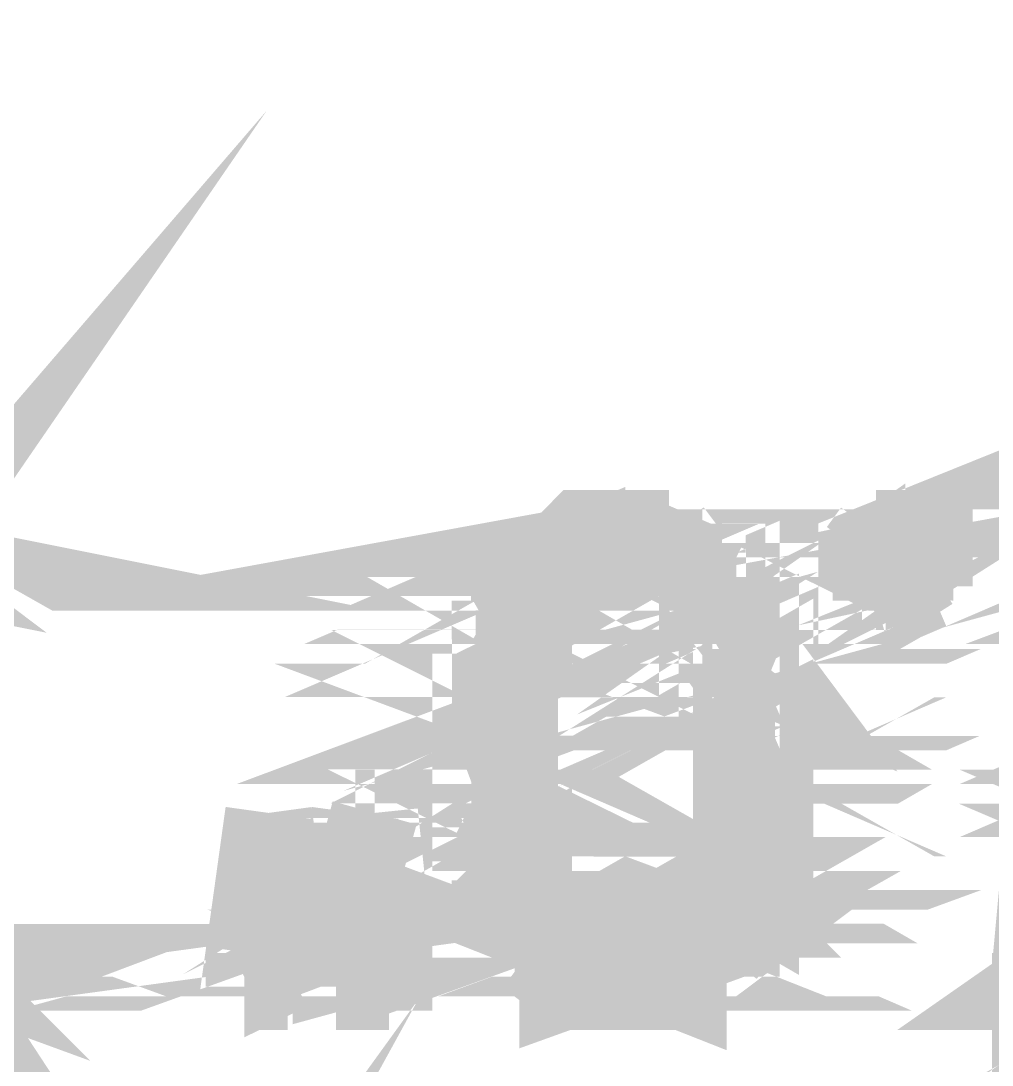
# Model space of a CAD drawing. Header units: inches. Extents: x -524 to 1067, y -71 to 1110.
# Drawn here: x 704.61 to 717.57, y 135.31 to 149.25 of the extents above; entities that cross this region are included whole.
import ezdxf

# ---------------------------------------------------------------- set-up
doc = ezdxf.new("R2010")
doc.units = ezdxf.units.IN
doc.header["$MEASUREMENT"] = 0
doc.layers.add('H', color=7, linetype='Continuous')
doc.layers.add('P', color=7, linetype='Continuous')

msp = doc.modelspace()

# ---------------------------------------------------------------- hatches: boundary and pattern name
at = {"layer": 'H', "linetype": 'Continuous'}
for points in [[(711.908, 142.153), (712.097, 142.347), (713.258, 142.347), (713.517, 142.153), (711.908, 142.153)], [(716.543, 141.573), (716.543, 141.573), (716.284, 141.445), (716.411, 141.573), (716.733, 141.704), (716.543, 141.704), (716.284, 141.445), (716.09, 141.445), (716.09, 141.704), (715.835, 141.704), (715.835, 142.153), (716.09, 142.347), (716.733, 142.347), (716.733, 141.704), (716.543, 141.573), (716.543, 141.573), (716.733, 141.704), (716.543, 141.573), (716.543, 141.573)], [(711.648, 141.894), (711.648, 142.153), (712.097, 142.153), (712.097, 141.894), (711.908, 141.894), (711.908, 141.704), (711.648, 141.704), (711.648, 141.445), (711.389, 141.186), (711.199, 141.445), (711.199, 141.704), (711.389, 141.704), (711.389, 141.894), (711.648, 141.894)], [(713.966, 141.704), (713.517, 141.894), (713.258, 141.894), (713.258, 142.153), (713.707, 142.153), (713.707, 141.894), (713.966, 141.894), (713.966, 141.704)], [(713.707, 141.186), (713.707, 141.704), (713.517, 141.704), (713.517, 141.894), (713.966, 141.704), (714.225, 141.704), (714.225, 141.445), (713.707, 141.186)], [(710.94, 141.186), (710.94, 141.445), (711.199, 141.445), (711.389, 141.186), (710.94, 141.186)], [(713.966, 140.737), (713.966, 141.186), (713.707, 141.186), (714.225, 141.445), (714.415, 141.186), (714.415, 140.737), (714.674, 140.544), (714.674, 139.387), (714.225, 139.387), (714.225, 140.544), (713.966, 140.737)], [(710.94, 140.737), (710.94, 141.186), (711.389, 141.186), (711.389, 140.737), (711.199, 140.544), (711.199, 139.387), (710.747, 139.387), (710.747, 140.737), (710.94, 140.737)], [(710.747, 137.971), (710.747, 139.128), (711.199, 139.387), (711.199, 137.971), (711.389, 137.971), (711.389, 137.259), (711.199, 137.259), (710.94, 137.518), (710.94, 137.711), (710.747, 137.971)], [(710.747, 139.128), (710.747, 139.387), (711.199, 139.387), (710.747, 139.128)], [(714.225, 138.226), (714.225, 139.128), (714.674, 139.387), (714.674, 137.971), (714.415, 137.971), (714.415, 137.518), (714.225, 137.259), (713.707, 137.259), (713.966, 137.518), (713.966, 138.226), (714.225, 138.226)], [(714.225, 139.128), (714.225, 139.387), (714.674, 139.387), (714.225, 139.128)], [(707.721, 136.361), (707.721, 136.81), (707.915, 138.679), (708.17, 136.81), (708.17, 136.361), (707.721, 136.361)], [(708.882, 136.361), (708.882, 136.81), (709.137, 138.679), (709.331, 138.679), (709.59, 136.81), (709.59, 136.361), (708.882, 136.361)], [(711.199, 137.069), (711.199, 137.259), (711.648, 137.259), (711.648, 137.069), (711.908, 137.069), (711.389, 136.81), (711.389, 137.069), (711.199, 137.069)], [(713.707, 137.069), (713.707, 137.259), (714.225, 137.259), (714.225, 137.069), (713.707, 136.551), (713.258, 136.551), (713.258, 136.81), (713.517, 136.81), (713.707, 137.069)], [(711.648, 136.551), (711.389, 136.81), (711.908, 137.069), (711.908, 136.81), (712.097, 136.81), (712.097, 136.551), (711.648, 136.551)], [(711.908, 136.361), (711.908, 136.551), (712.616, 136.551), (711.908, 136.361)], [(711.908, 136.361), (712.616, 136.551), (713.517, 136.361), (711.908, 136.361)], [(713.517, 136.361), (712.616, 136.551), (713.517, 136.551), (713.517, 136.361)]]:
    msp.add_hatch(color=256, dxfattribs=at).paths.add_polyline_path(points)

# ---------------------------------------------------------------- linework, layer by layer
at = {"layer": 'P'}
for points, const_width in [([(718.342, 138.679), (718.152, 136.616), (718.152, 136.81)], 1.161), ([(703.02, 141.511), (701.411, 139.642), (702.827, 141.704)], 1.157), ([(716.025, 141.704), (716.733, 142.153), (715.835, 141.704)], 1.161), ([(700.06, 141.704), (699.611, 141.704), (701.411, 139.642), (700.06, 141.704)], 1.157), ([(715.835, 141.96), (716.477, 142.412), (715.835, 142.153), (715.835, 141.96)], 1.161), ([(716.284, 141.511), (716.733, 141.704), (716.025, 141.511), (716.284, 141.511)], 1.157), ([(716.733, 142.153), (715.835, 141.96), (716.733, 142.412)], 1.161), ([(716.025, 141.704), (716.733, 142.153), (716.733, 141.96)], 1.161), ([(713.451, 142.153), (711.842, 142.153), (713.258, 142.412)], 1.157), ([(713.258, 142.412), (712.097, 142.412), (711.842, 142.153)], 1.161), ([(711.842, 142.153), (713.258, 142.412)], 1.157), ([(713.258, 142.412), (712.097, 142.412)], 1.161), ([(713.258, 142.412), (712.097, 142.412), (712.097, 142.412), (713.258, 142.412)], 1.161), ([(712.097, 142.412), (713.258, 142.412)], 1.157), ([(712.097, 142.412), (713.258, 142.412)], 1.157), ([(712.097, 142.412), (712.999, 142.412), (713.258, 142.412)], 1.157), ([(712.097, 142.412), (712.999, 142.412), (712.356, 142.412), (712.097, 142.412)], 1.157), ([(712.999, 142.412), (712.356, 142.412), (712.805, 142.412), (712.999, 142.412)], 1.157), ([(712.356, 142.412), (712.805, 142.412), (712.55, 142.412), (712.356, 142.412)], 1.157), ([(712.55, 142.412), (712.55, 142.412), (712.55, 142.412)], 1.161), ([(712.805, 142.412), (712.805, 142.412), (712.805, 142.412)], 1.161), ([(713.258, 142.412), (713.451, 142.153)], 1.161), ([(713.258, 142.412), (713.258, 142.412)], 1.161), ([(727.164, 136.616), (728.065, 137.069), (727.423, 136.81)], 1.161), ([(715.835, 141.96), (716.733, 142.412), (715.835, 141.96), (715.835, 141.96), (716.733, 142.412)], 1.161), ([(715.835, 141.96), (716.477, 142.412)], 1.161), ([(716.477, 142.412), (715.835, 142.153), (716.477, 142.412), (716.477, 142.412), (715.835, 142.153)], 1.161), ([(716.025, 142.412), (715.835, 142.153)], 1.161), ([(716.025, 142.412), (716.025, 142.412), (716.025, 142.412)], 1.161), ([(716.477, 142.412), (716.025, 142.412)], 1.157), ([(716.477, 142.412), (716.025, 142.412), (716.284, 142.412), (716.477, 142.412)], 1.157), ([(716.284, 142.412), (716.025, 142.412), (716.284, 142.412)], 1.157), ([(716.477, 142.412), (716.733, 142.412)], 1.157), ([(716.733, 142.412), (716.733, 142.153)], 1.157), ([(713.258, 142.153), (713.707, 141.96), (713.707, 142.153)], 1.157), ([(702.571, 142.153), (703.535, 141.96), (702.571, 142.153), (703.535, 141.96), (702.827, 141.96), (702.571, 142.153)], 1.161), ([(712.097, 142.153), (711.648, 141.96), (712.097, 141.96), (712.097, 142.153)], 1.157), ([(713.966, 141.96), (713.451, 141.96), (713.966, 141.704), (713.966, 141.96)], 1.161), ([(711.648, 142.153), (712.356, 142.153)], 1.161), ([(711.648, 142.153), (712.097, 142.153), (712.356, 142.153)], 1.161), ([(711.648, 142.153), (712.097, 142.153)], 1.161), ([(711.648, 141.96), (711.648, 142.153)], 1.161), ([(711.648, 142.153), (711.842, 142.153)], 1.161), ([(712.356, 142.153), (711.648, 142.153)], 1.157), ([(712.356, 142.153), (711.648, 142.153)], 1.157), ([(712.097, 142.153), (711.648, 141.96)], 1.157), ([(712.356, 142.153), (711.648, 142.153)], 1.157), ([(711.842, 142.153), (712.55, 142.153)], 1.161), ([(711.842, 142.153), (712.356, 142.153), (712.55, 142.153)], 1.161), ([(711.842, 142.153), (712.356, 142.153)], 1.161), ([(711.842, 142.153), (713.451, 142.153)], 1.161), ([(711.842, 142.153), (713.451, 142.153)], 1.161), ([(711.842, 142.153), (711.842, 142.153)], 1.161), ([(712.55, 142.153), (711.842, 142.153)], 1.157), ([(712.55, 142.153), (711.842, 142.153)], 1.157), ([(712.55, 142.153), (711.842, 142.153)], 1.157), ([(713.451, 142.153), (711.842, 142.153)], 1.157), ([(712.55, 142.153), (713.451, 142.153)], 1.161), ([(712.55, 142.153), (713.451, 142.153), (713.451, 142.153)], 1.161), ([(713.451, 142.153), (712.55, 142.153)], 1.157), ([(713.451, 142.153), (712.55, 142.153)], 1.157), ([(713.451, 142.153), (712.55, 142.153)], 1.157), ([(712.805, 142.153), (713.451, 142.153)], 1.161), ([(713.451, 142.153), (712.999, 142.153), (712.805, 142.153)], 1.157), ([(713.707, 142.153), (712.999, 142.153)], 1.161), ([(712.999, 142.153), (713.707, 142.153)], 1.157), ([(712.999, 142.153), (713.707, 142.153)], 1.157), ([(713.258, 142.153), (712.999, 142.153)], 1.157), ([(713.451, 142.153), (712.999, 142.153), (713.707, 142.153), (713.451, 142.153)], 1.157), ([(713.707, 142.153), (713.258, 142.153)], 1.161), ([(713.707, 142.153), (713.258, 142.153)], 1.161), ([(713.258, 142.153), (713.707, 141.96)], 1.157), ([(713.258, 141.96), (713.258, 142.153)], 1.157), ([(716.733, 142.153), (715.835, 141.704), (716.733, 142.153), (716.733, 142.153), (715.835, 141.704)], 1.161), ([(716.733, 142.153), (715.835, 141.96), (715.835, 141.704)], 1.161), ([(703.279, 141.96), (702.827, 141.96), (703.279, 141.704)], 1.161), ([(712.097, 141.96), (711.389, 141.96)], 1.161), ([(712.097, 141.96), (711.389, 141.96)], 1.161), ([(711.842, 141.96), (711.389, 141.704)], 1.161), ([(711.842, 141.96), (711.389, 141.704)], 1.161), ([(711.389, 141.96), (711.648, 141.96)], 1.157), ([(711.389, 141.96), (711.842, 141.96), (712.097, 141.96)], 1.157), ([(711.389, 141.96), (711.842, 141.96)], 1.157), ([(711.389, 141.704), (711.389, 141.96)], 1.157), ([(711.648, 141.96), (712.097, 141.96)], 1.157), ([(711.842, 141.704), (711.842, 141.96)], 1.161), ([(713.707, 141.96), (713.258, 141.96)], 1.161), ([(713.707, 141.96), (713.258, 141.96), (713.966, 141.96), (713.707, 141.96)], 1.161), ([(713.258, 141.96), (713.966, 141.96), (713.451, 141.96), (713.258, 141.96)], 1.161), ([(713.451, 141.96), (713.966, 141.704), (713.451, 141.96)], 1.161), ([(716.025, 141.511), (716.733, 141.96)], 1.161), ([(716.025, 141.511), (716.733, 141.96)], 1.161), ([(716.733, 141.96), (716.025, 141.704)], 1.157), ([(716.733, 141.96), (716.025, 141.704), (716.733, 141.96)], 1.157), ([(716.025, 141.704), (716.733, 141.96), (716.025, 141.704)], 1.157), ([(716.733, 141.96), (716.025, 141.704)], 1.157), ([(716.733, 141.96), (716.733, 141.96)], 1.161), ([(716.733, 141.96), (716.733, 141.704)], 1.157), ([(713.707, 141.704), (714.159, 141.704), (713.707, 141.511), (713.707, 141.704)], 1.157), ([(711.648, 141.704), (711.199, 141.511), (711.648, 141.511), (711.648, 141.704)], 1.157), ([(711.199, 141.704), (711.648, 141.704), (711.199, 141.511)], 1.157), ([(711.199, 141.511), (711.199, 141.704)], 1.161), ([(711.389, 141.704), (711.842, 141.704), (711.199, 141.704), (711.389, 141.704)], 1.157), ([(711.842, 141.704), (711.199, 141.704), (711.648, 141.704), (711.842, 141.704)], 1.157), ([(711.389, 141.704), (711.842, 141.704)], 1.157), ([(714.159, 141.704), (713.707, 141.511), (714.159, 141.511), (714.159, 141.704)], 1.157), ([(713.966, 141.704), (713.707, 141.704), (713.451, 141.704)], 1.161), ([(713.451, 141.704), (713.966, 141.704)], 1.157), ([(714.159, 141.511), (713.707, 141.252), (713.707, 141.511)], 1.161), ([(714.159, 141.704), (713.966, 141.704)], 1.161), ([(713.966, 141.704), (714.159, 141.704)], 1.157), ([(715.835, 141.704), (716.025, 141.704)], 1.157), ([(716.025, 141.704), (716.025, 141.511)], 1.161), ([(716.025, 141.704), (716.025, 141.704)], 1.161), ([(716.733, 141.704), (716.025, 141.511)], 1.157), ([(716.284, 141.511), (716.477, 141.704), (716.284, 141.511), (716.284, 141.511), (716.477, 141.704)], 1.161), ([(716.284, 141.511), (716.733, 141.704)], 1.157), ([(716.284, 141.511), (716.733, 141.704), (716.284, 141.511)], 1.157), ([(716.733, 141.704), (716.284, 141.511), (716.733, 141.704)], 1.157), ([(716.733, 141.704), (716.477, 141.704)], 1.161), ([(716.477, 141.511), (716.477, 141.704), (716.477, 141.511)], 1.157), ([(716.733, 141.704), (716.733, 141.704)], 1.161), ([(720.919, 141.704), (720.404, 141.511), (720.919, 141.511)], 1.157), ([(710.94, 141.511), (711.389, 141.252), (710.94, 141.252)], 1.157), ([(710.94, 141.252), (710.94, 141.511)], 1.161), ([(711.199, 141.511), (711.389, 141.252), (711.648, 141.511)], 1.161), ([(711.199, 141.511), (711.389, 141.252), (711.199, 141.511)], 1.161), ([(711.648, 141.511), (711.199, 141.511), (711.199, 141.511), (711.648, 141.511)], 1.161), ([(711.199, 141.511), (711.648, 141.511)], 1.157), ([(714.159, 141.511), (713.707, 141.252), (714.159, 141.511), (713.707, 141.252)], 1.161), ([(713.707, 141.511), (714.159, 141.511)], 1.157), ([(714.415, 141.252), (714.159, 141.511)], 1.161), ([(716.284, 141.511), (716.284, 141.511), (716.284, 141.511)], 1.161), ([(716.284, 141.511), (716.284, 141.511)], 1.161), ([(701.67, 139.387), (701.217, 139.128), (703.02, 137.069), (701.67, 139.387)], 1.157), ([(710.94, 141.252), (711.389, 141.252), (710.94, 140.996)], 1.157), ([(710.94, 140.996), (710.94, 141.252)], 1.161), ([(711.389, 141.252), (710.94, 141.252), (711.389, 141.252), (710.94, 141.252), (711.389, 141.252)], 1.157), ([(711.389, 141.252), (710.94, 140.996)], 1.157), ([(711.389, 141.252), (711.389, 141.252)], 1.161), ([(711.389, 140.996), (711.389, 141.252)], 1.157), ([(713.966, 141.252), (714.415, 141.252), (713.966, 140.996)], 1.157), ([(713.966, 140.803), (714.608, 140.544), (714.415, 140.803)], 1.161), ([(713.966, 141.252), (713.707, 141.252)], 1.161), ([(713.707, 141.252), (714.415, 141.252)], 1.157), ([(713.707, 141.252), (714.415, 141.252), (713.966, 141.252)], 1.157), ([(713.966, 140.996), (713.966, 141.252)], 1.161), ([(714.415, 141.252), (713.966, 141.252), (714.415, 141.252)], 1.157), ([(714.415, 141.252), (713.966, 140.996)], 1.157), ([(714.415, 141.252), (714.415, 141.252)], 1.161), ([(714.415, 140.996), (714.415, 141.252)], 1.157), ([(711.389, 140.996), (710.94, 140.803), (710.94, 140.996)], 1.157), ([(714.415, 140.996), (713.966, 140.803), (713.966, 140.996)], 1.157), ([(711.389, 140.996), (710.94, 140.803), (711.389, 140.803), (711.389, 140.996)], 1.157), ([(710.94, 140.996), (711.389, 140.996)], 1.161), ([(710.94, 140.996), (711.389, 140.996)], 1.161), ([(710.94, 140.996), (710.94, 140.996)], 1.161), ([(710.94, 140.996), (711.389, 140.996), (711.389, 140.996), (710.94, 140.996)], 1.161), ([(711.389, 140.996), (710.94, 140.996)], 1.157), ([(711.389, 140.996), (710.94, 140.996)], 1.157), ([(714.415, 140.996), (713.966, 140.803), (714.415, 140.803), (714.415, 140.996)], 1.157), ([(713.966, 140.996), (714.415, 140.996)], 1.161), ([(713.966, 140.996), (714.415, 140.996)], 1.161), ([(713.966, 140.996), (713.966, 140.996)], 1.161), ([(713.966, 140.996), (714.415, 140.996), (714.415, 140.996), (713.966, 140.996)], 1.161), ([(714.415, 140.996), (713.966, 140.996)], 1.157), ([(714.415, 140.996), (713.966, 140.996)], 1.157), ([(710.681, 140.803), (711.199, 140.544), (710.681, 140.544)], 1.157), ([(711.389, 140.803), (710.681, 140.803)], 1.161), ([(711.389, 140.803), (710.681, 140.803)], 1.161), ([(710.681, 140.544), (710.681, 140.803)], 1.161), ([(710.681, 140.803), (710.94, 140.803)], 1.157), ([(710.681, 140.803), (711.199, 140.544)], 1.157), ([(710.94, 140.803), (711.389, 140.803)], 1.157), ([(711.199, 140.544), (711.389, 140.803)], 1.161), ([(714.415, 140.803), (713.966, 140.803), (713.966, 140.803), (714.415, 140.803)], 1.161), ([(713.966, 140.803), (714.608, 140.544)], 1.161), ([(714.159, 140.544), (713.966, 140.803)], 1.161), ([(713.966, 140.803), (714.415, 140.803)], 1.157), ([(711.199, 140.544), (710.681, 140.288)], 1.161), ([(711.199, 140.544), (710.681, 140.288)], 1.161), ([(711.199, 140.544), (710.681, 140.544), (711.199, 140.544)], 1.157), ([(710.681, 140.544), (711.199, 140.544)], 1.157), ([(710.681, 140.288), (710.681, 140.544)], 1.157), ([(711.199, 140.544), (711.199, 140.544)], 1.161), ([(711.199, 140.288), (711.199, 140.544)], 1.161), ([(714.608, 140.544), (714.159, 140.288), (714.608, 140.288), (714.608, 140.544)], 1.157), ([(714.159, 140.544), (714.608, 140.544), (714.159, 140.288)], 1.157), ([(714.159, 140.288), (714.159, 140.544)], 1.161), ([(714.608, 140.544), (714.159, 140.544)], 1.157), ([(714.608, 140.544), (714.159, 140.544), (714.608, 140.544)], 1.157), ([(718.152, 136.361), (718.795, 136.81), (718.342, 136.361), (718.152, 136.361)], 1.161), ([(714.608, 140.544), (714.608, 140.544)], 1.161), ([(714.159, 140.288), (714.608, 140.288), (714.159, 140.095), (714.159, 140.288)], 1.157), ([(710.681, 140.288), (711.199, 140.095), (710.681, 140.095)], 1.157), ([(711.199, 140.288), (710.681, 140.288), (710.681, 140.288), (711.199, 140.288)], 1.161), ([(710.681, 140.095), (710.681, 140.288)], 1.161), ([(710.681, 140.288), (711.199, 140.288)], 1.157), ([(710.681, 140.288), (711.199, 140.288)], 1.157), ([(710.681, 140.288), (711.199, 140.095)], 1.157), ([(711.199, 140.095), (711.199, 140.288)], 1.161), ([(714.608, 140.288), (714.159, 140.095), (714.608, 140.095)], 1.157), ([(714.608, 140.095), (714.159, 140.095), (714.608, 139.836), (714.608, 140.095)], 1.157), ([(714.608, 140.095), (714.608, 140.288)], 1.161), ([(710.681, 140.095), (711.199, 139.836), (711.199, 140.095)], 1.161), ([(710.681, 140.095), (711.199, 139.836)], 1.161), ([(711.199, 140.095), (710.681, 140.095)], 1.157), ([(711.199, 139.836), (710.681, 139.836), (710.681, 140.095)], 1.157), ([(714.159, 140.095), (714.608, 139.836), (714.159, 139.836)], 1.157), ([(714.159, 140.095), (714.159, 140.095)], 1.161), ([(714.159, 139.836), (714.159, 140.095)], 1.161), ([(714.159, 140.095), (714.608, 140.095), (714.159, 140.095)], 1.157), ([(711.199, 139.836), (710.681, 139.642), (711.199, 139.642), (711.199, 139.836)], 1.157), ([(710.681, 139.836), (711.199, 139.836), (711.199, 139.836), (710.681, 139.836)], 1.161), ([(710.681, 139.642), (710.681, 139.836)], 1.161), ([(711.199, 139.836), (710.681, 139.836)], 1.157), ([(711.199, 139.836), (710.681, 139.642)], 1.157), ([(714.608, 139.836), (714.159, 139.642), (714.608, 139.642)], 1.157), ([(714.159, 139.836), (714.608, 139.836), (714.608, 139.836), (714.159, 139.836)], 1.161), ([(714.608, 139.836), (714.159, 139.642), (714.159, 139.836)], 1.157), ([(714.608, 139.836), (714.159, 139.836)], 1.157), ([(714.608, 139.642), (714.608, 139.836)], 1.161), ([(720.404, 139.836), (719.952, 139.642), (720.404, 139.642), (720.404, 139.836)], 1.157), ([(693.301, 136.616), (694.264, 136.361), (693.556, 136.616)], 1.161), ([(714.159, 139.642), (714.608, 139.642), (714.159, 139.387), (714.159, 139.642)], 1.157), ([(711.199, 139.642), (710.681, 139.387)], 1.161), ([(711.199, 139.642), (710.681, 139.387)], 1.161), ([(710.681, 139.642), (711.199, 139.642)], 1.157), ([(710.681, 139.387), (710.681, 139.642)], 1.157), ([(710.681, 139.387), (711.199, 139.387), (711.199, 139.642)], 1.157), ([(714.608, 139.642), (714.159, 139.387)], 1.157), ([(714.608, 139.387), (714.159, 139.128), (714.159, 139.387)], 1.157), ([(714.608, 139.387), (714.608, 139.642)], 1.157), ([(710.681, 139.387), (711.199, 139.387), (710.681, 139.128)], 1.157), ([(711.199, 139.387), (710.681, 139.387)], 1.161), ([(710.681, 139.128), (710.681, 139.387)], 1.161), ([(711.199, 139.387), (710.681, 139.128), (711.199, 139.387)], 1.157), ([(710.681, 139.387), (711.199, 139.387)], 1.157), ([(714.159, 139.387), (714.608, 139.387)], 1.161), ([(714.159, 139.387), (714.608, 139.387)], 1.161), ([(714.159, 139.387), (714.608, 139.387)], 1.161), ([(714.608, 139.387), (714.159, 139.128), (714.608, 139.387)], 1.157), ([(714.608, 139.387), (714.159, 139.387)], 1.157), ([(711.199, 139.128), (710.681, 138.934), (711.199, 138.934), (711.199, 139.128)], 1.157), ([(710.681, 139.128), (711.199, 139.128), (710.681, 138.934)], 1.157), ([(710.681, 138.934), (710.681, 139.128)], 1.161), ([(711.199, 139.128), (710.681, 139.128), (711.199, 139.128)], 1.157), ([(711.199, 139.128), (711.199, 139.128)], 1.161), ([(714.608, 139.128), (714.159, 138.934), (714.608, 138.934)], 1.157), ([(714.159, 139.128), (714.608, 139.128), (714.159, 138.934), (714.159, 139.128)], 1.157), ([(714.608, 139.128), (714.159, 139.128), (714.608, 139.128)], 1.157), ([(714.608, 139.128), (714.608, 139.128)], 1.161), ([(714.608, 138.934), (714.608, 139.128)], 1.161), ([(720.404, 139.128), (719.952, 138.934), (720.404, 138.934), (720.404, 139.128)], 1.157), ([(714.159, 138.934), (714.608, 138.679), (714.608, 138.934)], 1.157), ([(710.681, 138.934), (711.199, 138.679), (710.681, 138.679)], 1.161), ([(711.199, 138.934), (710.681, 138.934), (710.681, 138.934), (711.199, 138.934)], 1.161), ([(710.681, 138.934), (711.199, 138.679)], 1.161), ([(710.681, 138.934), (711.199, 138.934)], 1.157), ([(710.681, 138.679), (710.681, 138.934)], 1.157), ([(711.199, 138.679), (711.199, 138.934)], 1.157), ([(714.159, 138.934), (714.608, 138.679), (714.159, 138.679), (714.159, 138.934)], 1.157), ([(714.608, 138.934), (714.159, 138.934), (714.159, 138.934), (714.608, 138.934)], 1.161), ([(714.159, 138.934), (714.608, 138.934)], 1.157), ([(710.681, 138.679), (711.199, 138.485), (711.199, 138.679)], 1.157), ([(720.404, 138.679), (719.952, 138.679), (720.404, 138.485), (720.404, 138.679)], 1.157), ([(708.17, 136.81), (707.655, 136.81), (707.915, 138.679)], 1.157), ([(707.655, 136.81), (707.915, 138.679)], 1.157), ([(707.915, 138.679), (707.655, 136.81)], 1.157), ([(707.915, 138.679), (708.17, 136.81)], 1.161), ([(707.915, 138.679), (707.915, 138.679)], 1.161), ([(708.816, 136.81), (709.331, 138.679)], 1.161), ([(708.816, 136.81), (709.331, 138.679)], 1.161), ([(709.072, 138.679), (708.816, 136.81)], 1.161), ([(709.331, 138.679), (709.072, 138.679)], 1.157), ([(709.331, 138.679), (709.524, 136.81)], 1.157), ([(711.199, 138.679), (710.681, 138.679)], 1.161), ([(711.199, 138.485), (710.681, 138.485), (710.681, 138.679)], 1.161), ([(710.681, 138.679), (711.199, 138.485)], 1.157), ([(714.608, 138.679), (714.159, 138.679), (714.608, 138.485)], 1.157), ([(714.159, 138.679), (714.608, 138.485)], 1.157), ([(714.159, 138.485), (714.159, 138.679)], 1.157), ([(714.608, 138.485), (714.608, 138.679)], 1.161), ([(718.342, 138.679), (718.152, 136.616)], 1.161), ([(718.152, 136.361), (718.795, 136.81), (718.601, 138.679)], 1.161), ([(711.199, 138.485), (710.681, 138.485)], 1.161), ([(711.199, 138.485), (710.681, 138.226)], 1.161), ([(711.199, 138.485), (710.681, 138.226)], 1.161), ([(710.681, 138.485), (711.199, 138.485)], 1.157), ([(710.681, 138.485), (711.199, 138.485)], 1.157), ([(710.681, 138.226), (710.681, 138.485)], 1.157), ([(711.199, 138.485), (711.199, 138.485)], 1.161), ([(711.199, 138.226), (711.199, 138.485)], 1.161), ([(714.608, 138.485), (714.159, 138.226), (714.608, 138.226), (714.608, 138.485)], 1.157), ([(714.159, 138.485), (714.608, 138.485), (714.159, 138.226)], 1.157), ([(714.608, 138.485), (714.159, 138.485)], 1.161), ([(714.608, 138.485), (714.159, 138.485)], 1.161), ([(714.159, 138.226), (714.159, 138.485)], 1.161), ([(714.159, 138.485), (714.608, 138.485)], 1.157), ([(714.608, 138.485), (714.608, 138.485)], 1.161), ([(718.795, 136.81), (718.342, 136.361), (718.795, 136.616)], 1.161), ([(710.681, 138.226), (711.199, 138.033), (710.681, 138.033)], 1.157), ([(711.199, 138.226), (710.681, 138.226), (710.681, 138.226), (711.199, 138.226)], 1.161), ([(710.681, 138.033), (710.681, 138.226)], 1.161), ([(710.681, 138.226), (711.199, 138.226)], 1.157), ([(710.681, 138.226), (711.199, 138.226)], 1.157), ([(710.681, 138.226), (711.199, 138.033)], 1.157), ([(711.199, 138.033), (711.199, 138.226)], 1.161), ([(713.966, 138.226), (714.608, 138.033), (714.608, 138.226)], 1.161), ([(713.966, 138.226), (714.608, 138.033)], 1.161), ([(713.966, 138.033), (713.966, 138.226)], 1.161), ([(714.159, 138.226), (714.608, 138.226), (713.966, 138.226), (714.159, 138.226)], 1.157), ([(714.608, 138.226), (713.966, 138.226)], 1.157), ([(720.404, 138.226), (719.952, 138.226), (720.404, 138.033)], 1.157), ([(711.389, 138.033), (710.94, 137.777), (711.389, 137.777), (711.389, 138.033)], 1.157), ([(710.681, 138.033), (711.389, 138.033), (711.199, 138.033)], 1.161), ([(710.681, 138.033), (711.389, 138.033)], 1.161), ([(711.199, 138.033), (710.681, 138.033)], 1.157), ([(711.389, 138.033), (710.94, 137.777), (710.681, 138.033)], 1.157), ([(714.415, 138.033), (713.966, 137.777), (714.415, 137.777)], 1.157), ([(713.966, 138.033), (714.415, 138.033)], 1.161), ([(713.966, 138.033), (714.415, 138.033)], 1.161), ([(713.966, 137.777), (713.966, 138.033)], 1.161), ([(714.608, 138.033), (713.966, 138.033)], 1.157), ([(714.608, 138.033), (713.966, 138.033)], 1.157), ([(714.415, 138.033), (713.966, 137.777)], 1.157), ([(714.415, 137.777), (714.415, 138.033)], 1.161), ([(714.415, 138.033), (714.608, 138.033)], 1.157), ([(710.94, 137.777), (711.389, 137.518), (711.389, 137.777)], 1.157), ([(714.415, 137.777), (713.966, 137.777), (714.415, 137.518), (714.415, 137.777)], 1.157), ([(710.94, 137.777), (711.389, 137.518), (710.94, 137.518)], 1.157), ([(711.389, 137.777), (710.94, 137.777), (710.94, 137.777), (711.389, 137.777)], 1.161), ([(710.94, 137.518), (710.94, 137.777)], 1.161), ([(710.94, 137.777), (711.389, 137.777)], 1.157), ([(713.966, 137.777), (714.415, 137.518), (713.966, 137.518)], 1.157), ([(713.966, 137.777), (713.966, 137.777)], 1.161), ([(713.966, 137.518), (713.966, 137.777)], 1.161), ([(713.966, 137.777), (714.415, 137.777), (713.966, 137.777)], 1.157), ([(703.02, 137.069), (702.571, 137.069), (703.02, 137.069), (702.571, 137.069), (703.279, 136.81), (703.02, 137.069)], 1.157), ([(711.389, 137.518), (710.94, 137.518), (711.389, 137.325), (711.389, 137.518)], 1.157), ([(710.94, 137.518), (711.389, 137.518), (711.389, 137.518), (710.94, 137.518)], 1.161), ([(710.94, 137.518), (710.94, 137.518)], 1.161), ([(711.389, 137.325), (711.199, 137.325), (710.94, 137.518)], 1.161), ([(711.389, 137.518), (710.94, 137.518)], 1.157), ([(711.389, 137.518), (710.94, 137.518)], 1.157), ([(710.94, 137.518), (711.389, 137.325)], 1.157), ([(713.707, 137.325), (714.159, 137.325), (713.707, 137.069), (713.707, 137.325)], 1.157), ([(713.966, 137.518), (714.159, 137.325), (713.707, 137.325)], 1.161), ([(713.707, 137.325), (713.966, 137.518)], 1.157), ([(713.966, 137.518), (714.415, 137.518), (714.415, 137.518), (713.966, 137.518)], 1.161), ([(713.966, 137.518), (713.966, 137.518)], 1.161), ([(713.966, 137.518), (714.159, 137.325), (714.415, 137.518)], 1.161), ([(714.415, 137.518), (713.966, 137.518)], 1.157), ([(714.415, 137.518), (713.966, 137.518)], 1.157), ([(714.415, 137.518), (713.966, 137.518)], 1.157), ([(711.199, 137.325), (711.648, 137.325), (711.199, 137.069)], 1.157), ([(711.648, 137.325), (711.199, 137.325)], 1.161), ([(711.199, 137.069), (711.199, 137.325)], 1.161), ([(711.199, 137.325), (711.648, 137.325)], 1.157), ([(711.648, 137.325), (711.199, 137.069)], 1.157), ([(711.648, 137.325), (711.389, 137.325)], 1.161), ([(711.389, 137.325), (711.648, 137.325)], 1.157), ([(711.648, 137.069), (711.648, 137.325)], 1.157), ([(714.159, 137.325), (713.707, 137.069), (714.159, 137.069), (714.159, 137.325)], 1.157), ([(714.159, 137.325), (713.707, 137.325)], 1.161), ([(714.159, 137.325), (713.707, 137.325)], 1.161), ([(714.159, 137.325), (713.707, 137.325), (713.707, 137.325)], 1.161), ([(713.707, 137.325), (714.159, 137.325)], 1.157), ([(713.707, 137.325), (714.159, 137.325)], 1.157), ([(713.707, 137.325), (714.159, 137.325)], 1.157), ([(714.159, 137.325), (714.159, 137.325)], 1.161), ([(702.571, 137.069), (703.279, 136.81), (702.571, 136.81)], 1.157), ([(707.655, 136.616), (708.17, 136.81), (708.17, 136.616)], 1.157), ([(714.159, 137.069), (713.451, 136.81), (713.966, 136.81)], 1.157), ([(711.199, 137.069), (711.648, 137.069)], 1.161), ([(711.199, 137.069), (711.648, 137.069)], 1.161), ([(711.389, 137.069), (711.199, 137.069)], 1.161), ([(711.842, 137.069), (711.389, 136.81), (711.842, 137.069)], 1.161), ([(711.842, 137.069), (711.389, 136.81)], 1.161), ([(711.648, 137.069), (711.389, 137.069)], 1.157), ([(711.389, 137.069), (711.842, 137.069)], 1.157), ([(711.389, 136.81), (711.389, 137.069)], 1.157), ([(713.707, 137.069), (714.159, 137.069), (713.451, 136.81)], 1.157), ([(711.842, 137.069), (711.648, 137.069)], 1.161), ([(711.648, 137.069), (711.842, 137.069)], 1.157), ([(713.451, 136.81), (713.707, 137.069)], 1.161), ([(713.966, 136.81), (714.159, 137.069)], 1.161), ([(709.524, 136.616), (708.816, 136.616), (709.524, 136.81), (709.524, 136.616)], 1.157), ([(707.655, 136.361), (708.17, 136.616), (708.17, 136.361)], 1.161), ([(707.655, 136.616), (708.17, 136.81), (707.655, 136.81)], 1.157), ([(708.816, 136.616), (709.524, 136.81), (708.816, 136.81), (708.816, 136.616)], 1.157), ([(707.655, 136.81), (707.655, 136.616)], 1.161), ([(712.097, 136.81), (711.389, 136.81), (712.097, 136.616), (712.097, 136.81)], 1.157), ([(711.389, 136.81), (712.097, 136.616), (711.648, 136.616)], 1.157), ([(709.524, 136.81), (708.816, 136.81)], 1.157), ([(713.966, 136.81), (713.258, 136.81), (713.707, 136.616), (713.966, 136.81)], 1.157), ([(711.389, 136.81), (711.389, 136.81)], 1.161), ([(711.648, 136.616), (711.389, 136.81)], 1.161), ([(711.842, 136.81), (711.389, 136.81), (712.097, 136.81)], 1.157), ([(711.389, 136.81), (712.097, 136.81), (711.389, 136.81)], 1.157), ([(713.258, 136.81), (713.707, 136.616), (713.258, 136.616)], 1.157), ([(712.097, 136.81), (711.842, 136.81)], 1.161), ([(713.258, 136.616), (713.258, 136.81)], 1.161), ([(713.451, 136.81), (713.966, 136.81), (713.258, 136.81), (713.451, 136.81)], 1.157), ([(713.451, 136.81), (713.451, 136.81)], 1.161), ([(713.451, 136.81), (713.966, 136.81), (713.451, 136.81)], 1.157), ([(713.966, 136.81), (713.451, 136.81), (713.966, 136.81)], 1.157), ([(713.966, 136.81), (713.966, 136.81)], 1.161), ([(698.9, 136.361), (700.768, 136.616), (698.9, 136.616)], 1.161), ([(701.863, 136.361), (703.728, 136.616), (701.863, 136.616), (701.863, 136.361)], 1.161), ([(708.816, 136.361), (709.524, 136.616), (708.816, 136.616)], 1.157), ([(707.655, 136.361), (708.17, 136.616), (707.655, 136.361), (707.655, 136.361), (708.17, 136.616), (707.655, 136.361)], 1.161), ([(708.17, 136.616), (708.17, 136.616), (707.655, 136.361)], 1.161), ([(708.17, 136.616), (707.655, 136.616)], 1.161), ([(708.17, 136.616), (707.655, 136.616)], 1.161), ([(707.655, 136.616), (707.655, 136.361)], 1.157), ([(708.816, 136.616), (708.816, 136.361)], 1.161), ([(708.816, 136.616), (708.816, 136.616)], 1.161), ([(708.816, 136.361), (709.524, 136.616)], 1.157), ([(709.524, 136.616), (708.816, 136.616), (709.524, 136.616)], 1.157), ([(708.816, 136.616), (709.524, 136.616), (708.816, 136.616)], 1.157), ([(709.524, 136.616), (709.524, 136.361)], 1.161), ([(709.524, 136.616), (709.524, 136.616)], 1.161), ([(713.451, 136.361), (712.805, 136.616), (713.451, 136.616), (713.451, 136.361)], 1.157), ([(712.097, 136.616), (711.648, 136.616), (712.356, 136.616), (712.097, 136.616)], 1.157), ([(711.648, 136.616), (712.356, 136.616), (711.842, 136.616), (711.648, 136.616)], 1.157), ([(711.842, 136.361), (712.55, 136.616), (713.451, 136.361)], 1.161), ([(712.55, 136.616), (711.842, 136.361), (711.842, 136.616)], 1.161), ([(712.55, 136.616), (711.842, 136.361), (712.55, 136.616), (712.55, 136.616)], 1.161), ([(712.356, 136.616), (711.842, 136.616), (712.356, 136.616), (711.842, 136.616), (712.55, 136.616), (712.356, 136.616)], 1.157), ([(711.842, 136.616), (712.55, 136.616)], 1.157), ([(712.55, 136.616), (713.451, 136.361)], 1.161), ([(713.451, 136.361), (712.805, 136.616), (712.55, 136.616)], 1.157), ([(712.805, 136.616), (713.451, 136.616), (712.999, 136.616), (712.805, 136.616)], 1.157), ([(712.999, 136.616), (712.999, 136.616), (713.451, 136.616)], 1.161), ([(712.999, 136.616), (713.451, 136.616)], 1.161), ([(713.451, 136.616), (712.999, 136.616)], 1.157), ([(713.258, 136.616), (713.707, 136.616), (712.999, 136.616), (713.258, 136.616)], 1.157), ([(713.707, 136.616), (712.999, 136.616)], 1.157), ([(713.707, 136.616), (713.258, 136.616), (713.707, 136.616)], 1.157), ([(713.451, 136.616), (713.707, 136.616)], 1.157), ([(713.707, 136.616), (713.707, 136.616)], 1.161), ([(718.152, 136.361), (718.152, 136.616)], 1.161), ([(707.655, 136.361), (707.915, 136.361)], 1.161), ([(708.17, 136.361), (707.655, 136.361)], 1.161), ([(708.17, 136.361), (707.655, 136.361), (707.655, 136.361), (708.17, 136.361)], 1.161), ([(707.915, 136.361), (707.655, 136.361)], 1.157), ([(707.655, 136.361), (708.17, 136.361)], 1.157), ([(707.655, 136.361), (708.17, 136.361)], 1.157), ([(707.915, 136.361), (707.915, 136.361), (707.915, 136.361)], 1.161), ([(708.17, 136.361), (708.17, 136.361), (708.17, 136.361)], 1.161), ([(708.17, 136.361), (708.17, 136.361)], 1.161), ([(709.524, 136.361), (708.816, 136.361)], 1.161), ([(709.524, 136.361), (708.816, 136.361)], 1.161), ([(708.816, 136.361), (709.072, 136.361)], 1.157), ([(709.072, 136.361), (709.331, 136.361)], 1.161), ([(709.524, 136.361), (709.072, 136.361)], 1.161), ([(709.524, 136.361), (709.331, 136.361), (709.072, 136.361)], 1.157), ([(709.072, 136.361), (709.524, 136.361)], 1.157), ([(709.072, 136.361), (709.524, 136.361)], 1.157), ([(709.331, 136.361), (709.331, 136.361), (709.331, 136.361), (709.524, 136.361)], 1.161), ([(709.524, 136.361), (709.524, 136.361)], 1.161), ([(711.842, 136.361), (712.097, 136.361)], 1.161), ([(713.451, 136.361), (711.842, 136.361)], 1.157), ([(713.451, 136.361), (711.842, 136.361)], 1.157), ([(712.097, 136.361), (713.258, 136.361), (712.999, 136.361)], 1.161), ([(712.097, 136.361), (713.258, 136.361)], 1.161), ([(712.097, 136.361), (712.097, 136.361)], 1.161), ([(712.097, 136.361), (713.451, 136.361)], 1.161), ([(712.097, 136.361), (713.451, 136.361)], 1.161), ([(712.999, 136.361), (712.097, 136.361), (712.356, 136.361)], 1.157), ([(712.999, 136.361), (712.097, 136.361)], 1.157), ([(713.258, 136.361), (712.097, 136.361)], 1.157), ([(713.258, 136.361), (712.097, 136.361)], 1.157), ([(712.356, 136.361), (712.999, 136.361), (712.999, 136.361), (712.356, 136.361)], 1.161), ([(712.55, 136.361), (712.999, 136.361), (712.356, 136.361), (712.55, 136.361)], 1.157), ([(712.999, 136.361), (712.356, 136.361)], 1.157), ([(712.55, 136.361), (712.805, 136.361)], 1.161), ([(712.55, 136.361), (712.55, 136.361), (712.55, 136.361)], 1.161), ([(712.805, 136.361), (712.55, 136.361)], 1.157), ([(712.805, 136.361), (712.999, 136.361)], 1.161), ([(712.999, 136.361), (712.805, 136.361)], 1.157), ([(713.451, 136.361), (713.258, 136.361)], 1.157), ([(706.564, 130.565), (704.889, 128.247), (706.305, 130.824)], 1.157)]:
    msp.add_lwpolyline(points, dxfattribs=dict(at, const_width=const_width))

doc.saveas('drawing.dxf')
